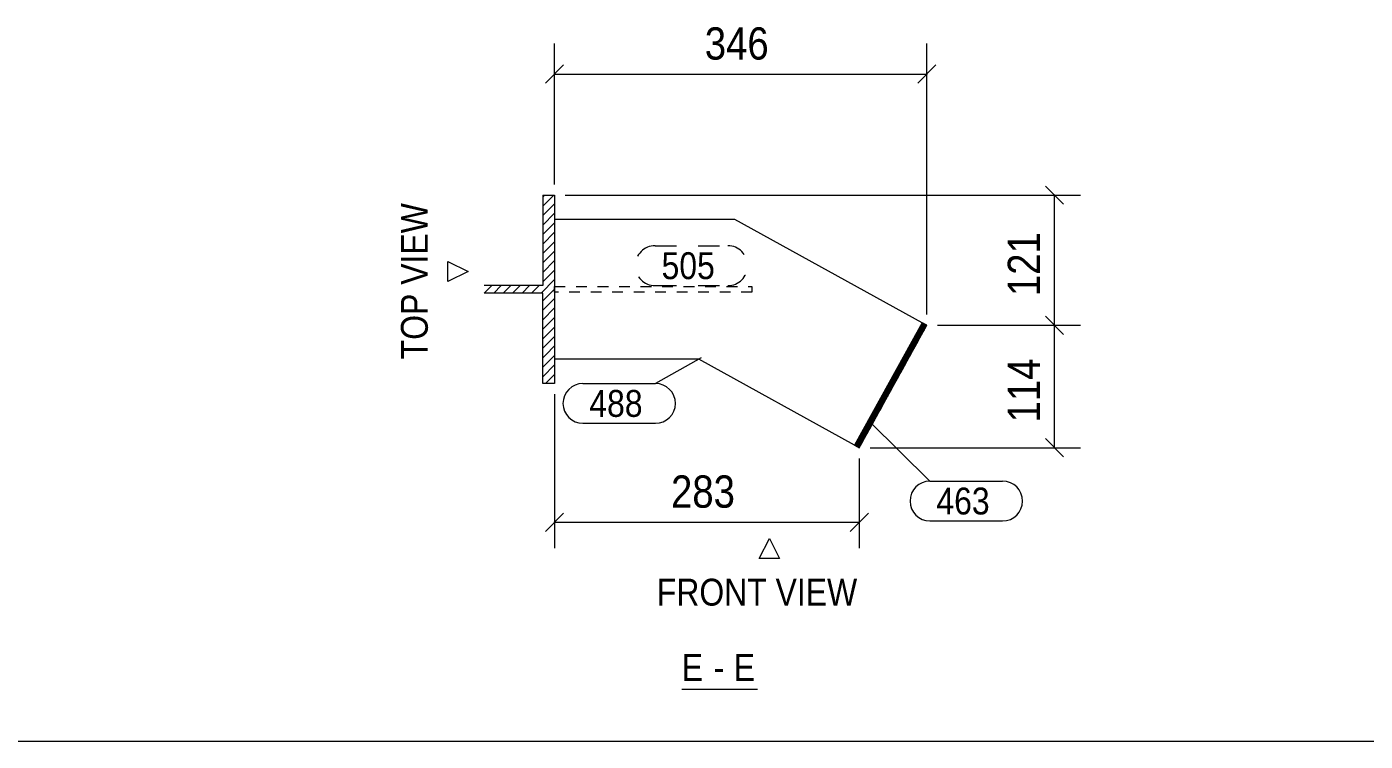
# Model space of a CAD drawing. Header units: millimetres. Extents: x 2 to 579, y 1 to 405.
# Drawn here: x 328.5 to 453, y 5 to 71.4 of the extents above; entities that cross this region are included whole.
import ezdxf

# ---------------------------------------------------------------- set-up
doc = ezdxf.new("R2010")
doc.units = ezdxf.units.MM
for name, pattern in [('XKITLINE00', [0]), ('XKITLINE01', [4, 1, -1, 1, -1]), ('XKITLINE02', [4, 2, -2])]:
    doc.linetypes.add(name, pattern=pattern)
for name, color, linetype, lineweight in [('Dimensions', 7, 'Continuous', 0), ('DrawingSheet', 5, 'Continuous', 0), ('OtherObjectType', 7, 'Continuous', 0), ('Part', 2, 'Continuous', 0), ('PartMark', 7, 'Continuous', 0)]:
    doc.layers.add(name, color=color, linetype=linetype, lineweight=lineweight)
doc.styles.add('ARIAL', font='ARIAL.TTF')

# ---------------------------------------------------------------- blocks, each defined once
blk = doc.blocks.new('*A2')
at = {"layer": 'Part', "color": 7, "linetype": 'XKITLINE00', "lineweight": 0}
for p, q in [((376.64, 55.74), (376.5, 55.6)), ((377.52, 55.74), (376.5, 54.72)), ((377.6, 54.94), (376.5, 53.84)), ((377.6, 54.06), (376.5, 52.96)), ((377.6, 53.18), (376.5, 52.08)), ((377.6, 52.3), (376.5, 51.2)), ((377.6, 51.42), (376.5, 50.32)), ((377.6, 50.54), (376.5, 49.44)), ((377.6, 49.66), (376.5, 48.56)), ((377.6, 48.78), (376.5, 47.68)), ((371.76, 47.34), (371.06, 46.64)), ((372.64, 47.34), (371.94, 46.64)), ((373.52, 47.34), (372.82, 46.64)), ((374.4, 47.34), (373.7, 46.64)), ((375.28, 47.34), (374.58, 46.64)), ((376.16, 47.34), (375.46, 46.64)), ((377.6, 47.9), (376.34, 46.64)), ((371.06, 46.64), (371.06, 46.64)), ((377.6, 47.02), (376.5, 45.92)), ((377.6, 46.14), (376.5, 45.04)), ((377.6, 45.26), (376.5, 44.16)), ((377.6, 44.38), (376.5, 43.28)), ((377.6, 43.49), (376.5, 42.39)), ((377.6, 42.61), (376.5, 41.51)), ((377.6, 41.73), (376.78, 40.92)), ((376.78, 40.92), (376.5, 40.63)), ((377.22, 40.48), (376.5, 39.75)), ((377.6, 39.97), (376.5, 38.87)), ((377.6, 40.85), (377.22, 40.48)), ((377.6, 39.09), (376.75, 38.24))]:
    blk.add_line(p, q, dxfattribs=at)
blk = doc.blocks.new('*A3')
at = {"layer": 'Part', "color": 7, "linetype": 'XKITLINE00', "lineweight": 0}
for p, q in [((412.19, 43.59), (411.51, 43.39)), ((412.22, 43.65), (411.54, 43.45)), ((412.16, 43.68), (411.57, 43.51)), ((412.1, 43.71), (411.6, 43.57)), ((412.04, 43.75), (411.64, 43.63)), ((411.98, 43.78), (411.67, 43.69)), ((411.92, 43.81), (411.7, 43.75)), ((411.87, 43.84), (411.73, 43.81)), ((411.79, 43.87), (411.77, 43.86)), ((411.5, 42.35), (410.82, 42.15)), ((411.54, 42.41), (410.86, 42.21)), ((411.57, 42.47), (410.89, 42.27)), ((411.6, 42.53), (410.92, 42.33)), ((411.63, 42.59), (410.95, 42.39)), ((411.67, 42.65), (410.99, 42.45)), ((411.7, 42.7), (411.02, 42.51)), ((411.73, 42.76), (411.05, 42.57)), ((411.76, 42.82), (411.08, 42.63)), ((411.8, 42.88), (411.12, 42.69)), ((411.83, 42.94), (411.15, 42.74)), ((411.86, 43), (411.18, 42.8)), ((411.89, 43.06), (411.21, 42.86)), ((411.93, 43.12), (411.25, 42.92)), ((411.96, 43.18), (411.28, 42.98)), ((411.99, 43.24), (411.31, 43.04)), ((412.02, 43.29), (411.34, 43.1)), ((412.06, 43.35), (411.38, 43.16)), ((412.09, 43.41), (411.41, 43.22)), ((412.12, 43.47), (411.44, 43.27)), ((412.15, 43.53), (411.47, 43.33)), ((410.82, 41.11), (410.14, 40.92)), ((410.85, 41.17), (410.17, 40.98)), ((410.88, 41.23), (410.21, 41.03)), ((410.92, 41.29), (410.24, 41.09)), ((410.95, 41.35), (410.27, 41.15)), ((410.98, 41.41), (410.3, 41.21)), ((411.01, 41.47), (410.34, 41.27)), ((411.05, 41.53), (410.37, 41.33)), ((411.08, 41.58), (410.4, 41.39)), ((411.11, 41.64), (410.43, 41.45)), ((411.14, 41.7), (410.47, 41.51)), ((411.18, 41.76), (410.5, 41.56)), ((411.21, 41.82), (410.53, 41.62)), ((411.24, 41.88), (410.56, 41.68)), ((411.27, 41.94), (410.6, 41.74)), ((411.31, 42), (410.63, 41.8)), ((411.34, 42.06), (410.66, 41.86)), ((411.37, 42.11), (410.69, 41.92)), ((411.41, 42.17), (410.73, 41.98)), ((411.44, 42.23), (410.76, 42.04)), ((411.47, 42.29), (410.79, 42.1)), ((410.14, 39.87), (409.46, 39.68)), ((410.17, 39.93), (409.49, 39.74)), ((410.2, 39.99), (409.52, 39.8)), ((410.23, 40.05), (409.55, 39.85)), ((410.27, 40.11), (409.59, 39.91)), ((410.3, 40.17), (409.62, 39.97)), ((410.33, 40.23), (409.65, 40.03)), ((410.36, 40.29), (409.68, 40.09)), ((410.4, 40.35), (409.72, 40.15)), ((410.43, 40.4), (409.75, 40.21)), ((410.46, 40.46), (409.78, 40.27)), ((410.49, 40.52), (409.81, 40.33)), ((410.53, 40.58), (409.85, 40.39)), ((410.56, 40.64), (409.88, 40.44)), ((410.59, 40.7), (409.91, 40.5)), ((410.62, 40.76), (409.94, 40.56)), ((410.66, 40.82), (409.98, 40.62)), ((410.69, 40.88), (410.01, 40.68)), ((410.72, 40.94), (410.04, 40.74)), ((410.75, 40.99), (410.07, 40.8)), ((410.79, 41.05), (410.11, 40.86)), ((409.45, 38.64), (408.77, 38.44)), ((409.48, 38.69), (408.81, 38.5)), ((409.52, 38.75), (408.84, 38.56)), ((409.55, 38.81), (408.87, 38.62)), ((409.58, 38.87), (408.9, 38.68)), ((409.62, 38.93), (408.94, 38.73)), ((409.65, 38.99), (408.97, 38.79)), ((409.68, 39.05), (409, 38.85)), ((409.71, 39.11), (409.03, 38.91)), ((409.75, 39.17), (409.07, 38.97)), ((409.78, 39.23), (409.1, 39.03)), ((409.81, 39.28), (409.13, 39.09)), ((409.84, 39.34), (409.16, 39.15)), ((409.88, 39.4), (409.2, 39.21)), ((409.91, 39.46), (409.23, 39.27)), ((409.94, 39.52), (409.26, 39.32)), ((409.97, 39.58), (409.29, 39.38)), ((410.01, 39.64), (409.33, 39.44)), ((410.04, 39.7), (409.36, 39.5)), ((410.07, 39.76), (409.39, 39.56)), ((410.1, 39.82), (409.42, 39.62)), ((408.77, 37.4), (408.09, 37.2)), ((408.8, 37.46), (408.12, 37.26)), ((408.83, 37.52), (408.15, 37.32)), ((408.87, 37.57), (408.19, 37.38)), ((408.9, 37.63), (408.22, 37.44)), ((408.93, 37.69), (408.25, 37.5)), ((408.96, 37.75), (408.28, 37.56)), ((409, 37.81), (408.32, 37.61)), ((409.03, 37.87), (408.35, 37.67)), ((409.06, 37.93), (408.38, 37.73)), ((409.09, 37.99), (408.41, 37.79)), ((409.13, 38.05), (408.45, 37.85)), ((409.16, 38.11), (408.48, 37.91)), ((409.19, 38.16), (408.51, 37.97)), ((409.22, 38.22), (408.55, 38.03)), ((409.26, 38.28), (408.58, 38.09)), ((409.29, 38.34), (408.61, 38.14)), ((409.32, 38.4), (408.64, 38.2)), ((409.35, 38.46), (408.68, 38.26)), ((409.39, 38.52), (408.71, 38.32)), ((409.42, 38.58), (408.74, 38.38)), ((408.09, 36.16), (407.41, 35.96)), ((408.12, 36.22), (407.44, 36.02)), ((408.15, 36.28), (407.47, 36.08)), ((408.18, 36.34), (407.5, 36.14)), ((408.22, 36.4), (407.54, 36.2)), ((408.25, 36.45), (407.57, 36.26)), ((408.28, 36.51), (407.6, 36.32)), ((408.31, 36.57), (407.63, 36.38)), ((408.35, 36.63), (407.67, 36.43)), ((408.38, 36.69), (407.7, 36.49)), ((408.41, 36.75), (407.73, 36.55)), ((408.44, 36.81), (407.76, 36.61)), ((408.48, 36.87), (407.8, 36.67)), ((408.51, 36.93), (407.83, 36.73)), ((408.54, 36.98), (407.86, 36.79)), ((408.57, 37.04), (407.89, 36.85)), ((408.61, 37.1), (407.93, 36.91)), ((408.64, 37.16), (407.96, 36.97)), ((408.67, 37.22), (407.99, 37.02)), ((408.7, 37.28), (408.02, 37.08)), ((408.74, 37.34), (408.06, 37.14)), ((407.37, 34.86), (406.69, 34.67)), ((407.4, 34.92), (406.72, 34.72)), ((407.43, 34.98), (406.75, 34.78)), ((407.47, 35.04), (406.79, 34.84)), ((407.5, 35.1), (406.82, 34.9)), ((407.53, 35.16), (406.85, 34.96)), ((407.56, 35.22), (406.89, 35.02)), ((407.6, 35.27), (406.92, 35.08)), ((407.63, 35.33), (406.95, 35.14)), ((407.66, 35.39), (406.98, 35.2)), ((407.69, 35.45), (407.02, 35.26)), ((407.73, 35.51), (407.05, 35.31)), ((407.76, 35.57), (407.08, 35.37)), ((407.79, 35.63), (407.11, 35.43)), ((407.82, 35.69), (407.15, 35.49)), ((407.86, 35.75), (407.18, 35.55)), ((407.89, 35.81), (407.21, 35.61)), ((407.92, 35.86), (407.24, 35.67)), ((407.96, 35.92), (407.28, 35.73)), ((407.99, 35.98), (407.31, 35.79)), ((408.02, 36.04), (407.34, 35.85)), ((408.05, 36.1), (407.37, 35.9)), ((406.69, 33.62), (406.01, 33.43)), ((406.72, 33.68), (406.04, 33.49)), ((406.75, 33.74), (406.07, 33.55)), ((406.78, 33.8), (406.1, 33.6)), ((406.82, 33.86), (406.14, 33.66)), ((406.85, 33.92), (406.17, 33.72)), ((406.88, 33.98), (406.2, 33.78)), ((406.91, 34.04), (406.23, 33.84)), ((406.95, 34.1), (406.27, 33.9)), ((406.98, 34.15), (406.3, 33.96)), ((407.01, 34.21), (406.33, 34.02)), ((407.04, 34.27), (406.36, 34.08)), ((407.08, 34.33), (406.4, 34.14)), ((407.11, 34.39), (406.43, 34.19)), ((407.14, 34.45), (406.46, 34.25)), ((407.17, 34.51), (406.49, 34.31)), ((407.21, 34.57), (406.53, 34.37)), ((407.24, 34.63), (406.56, 34.43)), ((407.27, 34.69), (406.59, 34.49)), ((407.3, 34.74), (406.62, 34.55)), ((407.34, 34.8), (406.66, 34.61)), ((406.2, 32.74), (405.52, 32.54)), ((406.16, 32.68), (405.52, 32.49)), ((406.23, 32.8), (405.55, 32.6)), ((406.26, 32.86), (405.58, 32.66)), ((406.13, 32.62), (405.58, 32.46)), ((406.3, 32.92), (405.62, 32.72)), ((406.1, 32.56), (405.64, 32.43)), ((406.33, 32.98), (405.65, 32.78)), ((406.36, 33.03), (405.68, 32.84)), ((406.07, 32.5), (405.7, 32.4)), ((406.39, 33.09), (405.71, 32.9)), ((406.43, 33.15), (405.75, 32.96)), ((406.03, 32.44), (405.76, 32.36)), ((406.46, 33.21), (405.78, 33.01)), ((406.49, 33.27), (405.81, 33.07)), ((406, 32.39), (405.82, 32.33)), ((406.52, 33.33), (405.84, 33.13)), ((406.56, 33.39), (405.88, 33.19)), ((406.59, 33.45), (405.91, 33.25)), ((406.62, 33.51), (405.94, 33.31)), ((406.65, 33.56), (405.97, 33.37)), ((405.97, 32.33), (405.88, 32.3))]:
    blk.add_line(p, q, dxfattribs=at)
blk = doc.blocks.new('*A64')
at = {"layer": 'Part', "color": 2, "linetype": 'XKITLINE00', "lineweight": 0}
for p, q in [((376.5, 55.74), (376.5, 47.34)), ((376.5, 55.74), (377.6, 55.74)), ((377.6, 55.74), (377.6, 38.24)), ((376.5, 47.34), (371.06, 47.34)), ((376.5, 46.64), (371.06, 46.64)), ((376.5, 38.24), (376.5, 46.64)), ((377.6, 38.24), (376.5, 38.24))]:
    blk.add_line(p, q, dxfattribs=at)
blk = doc.blocks.new('*A65')
at = {"layer": 'Part', "color": 2, "linetype": 'XKITLINE00', "lineweight": 0}
for p, q in [((411.78, 43.89), (405.5, 32.51)), ((405.94, 32.27), (412.22, 43.65)), ((412.22, 43.65), (411.78, 43.89)), ((405.94, 32.27), (405.5, 32.51))]:
    blk.add_line(p, q, dxfattribs=at)
blk = doc.blocks.new('*A66')
at = {"layer": 'Part', "color": 7, "linetype": 'XKITLINE01', "lineweight": 0}
for p, q in [((377.6, 46.74), (377.6, 47.24)), ((377.6, 47.24), (377.6, 47.24)), ((377.6, 47.24), (395.96, 47.24)), ((395.96, 46.74), (377.6, 46.74)), ((395.96, 47.24), (395.96, 46.74))]:
    blk.add_line(p, q, dxfattribs=at)
blk = doc.blocks.new('*A67')
at = {"layer": 'Part', "color": 2, "linetype": 'XKITLINE00', "lineweight": 0}
for p, q in [((394.38, 53.49), (377.6, 53.49)), ((411.78, 43.89), (394.38, 53.49)), ((391.03, 40.49), (377.6, 40.49)), ((405.5, 32.51), (391.03, 40.49))]:
    blk.add_line(p, q, dxfattribs=at)
at = {"layer": 'Part', "color": 7, "linetype": 'XKITLINE01', "lineweight": 0}
for p, q in [((377.6, 53.49), (377.6, 40.49)), ((405.94, 32.27), (412.22, 43.65)), ((412.22, 43.65), (411.78, 43.89)), ((405.5, 32.51), (405.94, 32.27))]:
    blk.add_line(p, q, dxfattribs=at)
blk = doc.blocks.new('*A68')
at = {"layer": 'DrawingSheet', "color": 5, "linetype": 'XKITLINE00', "lineweight": 0}
blk.add_line((5, 5), (579, 5), dxfattribs=at)
blk = doc.blocks.new('*A185')
at = {"layer": 'Dimensions', "color": 7, "linetype": 'XKITLINE00', "lineweight": 0}
for p, q in [((377.6, 56.74), (377.6, 69.84)), ((412.22, 44.65), (412.22, 69.84)), ((378.44, 67.84), (376.75, 66.15)), ((413.07, 67.84), (411.37, 66.15)), ((377.6, 66.99), (412.22, 66.99))]:
    blk.add_line(p, q, dxfattribs=at)
at = {"layer": 'Dimensions', "color": 3}
for p in [(377.6, 66.99), (412.22, 66.99)]:
    blk.add_point(p, dxfattribs=at)
at = {"layer": 'Dimensions', "color": 3, "style": 'ARIAL', "width": 0.85}
blk.add_text('346', height=3, dxfattribs=at).set_placement((391.57, 68.34))
blk = doc.blocks.new('*A186')
at = {"layer": 'Dimensions', "color": 7, "linetype": 'XKITLINE00', "lineweight": 0}
for p, q in [((377.6, 37.24), (377.6, 22.95)), ((405.94, 31.27), (405.94, 22.95)), ((378.44, 26.2), (376.75, 24.5)), ((406.79, 26.2), (405.09, 24.5)), ((377.6, 25.35), (405.94, 25.35))]:
    blk.add_line(p, q, dxfattribs=at)
at = {"layer": 'Dimensions', "color": 3}
for p in [(377.6, 25.35), (405.94, 25.35)]:
    blk.add_point(p, dxfattribs=at)
at = {"layer": 'Dimensions', "color": 3, "style": 'ARIAL', "width": 0.85}
blk.add_text('283', height=3, dxfattribs=at).set_placement((388.43, 26.7))
blk = doc.blocks.new('*A187')
at = {"layer": 'Dimensions', "color": 7, "linetype": 'XKITLINE00', "lineweight": 0}
for p, q in [((413.22, 43.65), (426.5, 43.65)), ((423.25, 44.5), (424.94, 42.8)), ((424.1, 32.27), (424.1, 43.65)), ((423.25, 33.12), (424.94, 31.42)), ((406.94, 32.27), (426.5, 32.27))]:
    blk.add_line(p, q, dxfattribs=at)
at = {"layer": 'Dimensions', "color": 3}
for p in [(424.1, 43.65), (424.1, 32.27)]:
    blk.add_point(p, dxfattribs=at)
at = {"layer": 'Dimensions', "color": 3, "style": 'ARIAL', "width": 0.85}
blk.add_text('114', height=3, rotation=90.0002, dxfattribs=at).set_placement((422.75, 34.62))
blk = doc.blocks.new('*A188')
at = {"layer": 'Dimensions', "color": 7, "linetype": 'XKITLINE00', "lineweight": 0}
for p, q in [((423.25, 56.59), (424.94, 54.9)), ((378.6, 55.74), (426.5, 55.74)), ((424.1, 43.65), (424.1, 55.74)), ((413.22, 43.65), (426.5, 43.65)), ((423.25, 44.5), (424.94, 42.8))]:
    blk.add_line(p, q, dxfattribs=at)
at = {"layer": 'Dimensions', "color": 3}
for p in [(424.1, 55.74), (424.1, 43.65)]:
    blk.add_point(p, dxfattribs=at)
at = {"layer": 'Dimensions', "color": 3, "style": 'ARIAL', "width": 0.85}
blk.add_text('121', height=3, rotation=90.0002, dxfattribs=at).set_placement((422.75, 46.36))
blk = doc.blocks.new('*A189')
at = {"layer": 'PartMark', "color": 7, "linetype": 'XKITLINE00', "lineweight": 0}
for p, q in [((406.91, 34.68), (412.51, 29.17)), ((412.51, 29.17), (419.27, 29.17)), ((412.51, 25.47), (419.27, 25.47))]:
    blk.add_line(p, q, dxfattribs=at)
for centre, start, end in [((412.51, 27.32), 90, 270), ((419.27, 27.32), 270, 90)]:
    blk.add_arc(centre, 1.85, start, end, dxfattribs=at)
at = {"layer": 'PartMark', "color": 3, "style": 'ARIAL', "width": 0.85}
blk.add_text('463', height=2.5, dxfattribs=at).set_placement((413.11, 26.07))
blk = doc.blocks.new('*A190')
at = {"layer": 'PartMark', "color": 7, "linetype": 'XKITLINE02', "lineweight": 0}
for p, q in [((386.95, 51.04), (393.71, 51.04)), ((386.95, 47.34), (393.71, 47.34))]:
    blk.add_line(p, q, dxfattribs=at)
for centre, start, end in [((386.95, 49.19), 90, 270), ((393.71, 49.19), 270, 90)]:
    blk.add_arc(centre, 1.85, start, end, dxfattribs=at)
at = {"layer": 'PartMark', "color": 3, "style": 'ARIAL', "width": 0.85}
blk.add_text('505', height=2.5, dxfattribs=at).set_placement((387.55, 47.94))
blk = doc.blocks.new('*A191')
at = {"layer": 'PartMark', "color": 7, "linetype": 'XKITLINE00', "lineweight": 0}
for p, q in [((391.23, 40.63), (386.99, 38.24)), ((380.23, 38.24), (386.99, 38.24)), ((380.23, 34.54), (386.99, 34.54))]:
    blk.add_line(p, q, dxfattribs=at)
for centre, start, end in [((380.23, 36.39), 90, 270), ((386.99, 36.39), 270, 90)]:
    blk.add_arc(centre, 1.85, start, end, dxfattribs=at)
at = {"layer": 'PartMark', "color": 3, "style": 'ARIAL', "width": 0.85}
blk.add_text('488', height=2.5, dxfattribs=at).set_placement((380.83, 35.14))
blk = doc.blocks.new('*A192')
at = {"layer": 'OtherObjectType', "color": 7, "linetype": 'XKITLINE00', "lineweight": 0}
for p, q in [((367.68, 47.71), (367.68, 49.58)), ((367.68, 49.58), (369.56, 48.65)), ((369.56, 48.65), (367.68, 47.71)), ((369.56, 48.65), (369.56, 48.65)), ((396.64, 21.97), (397.58, 23.85)), ((397.58, 23.85), (398.51, 21.97)), ((397.58, 23.85), (397.58, 23.85)), ((398.51, 21.97), (396.64, 21.97)), ((389.42, 9.85), (396.48, 9.85))]:
    blk.add_line(p, q, dxfattribs=at)
at = {"layer": 'OtherObjectType', "color": 7, "style": 'ARIAL', "width": 0.85}
blk.add_text('TOP VIEW', height=2.5, rotation=90, dxfattribs=at).set_placement((365.81, 40.49))
for s, p in [('FRONT VIEW', (387.11, 17.6)), ('E', (389.42, 10.6)), ('E', (394.26, 10.6)), ('-', (392.4, 10.6))]:
    blk.add_text(s, height=2.5, dxfattribs=at).set_placement(p)

msp = doc.modelspace()

# ---------------------------------------------------------------- block references
at = {"lineweight": 0}
for name in ['*A68', '*A185', '*A188', '*A2', '*A64', '*A67', '*A190', '*A66', '*A65', '*A3', '*A187', '*A191', '*A186', '*A189']:
    msp.add_blockref(name, (0, 0), dxfattribs=at)
at = {"layer": 'OtherObjectType', "lineweight": 0}
msp.add_blockref('*A192', (0, 0), dxfattribs=at)

doc.saveas('drawing.dxf')
